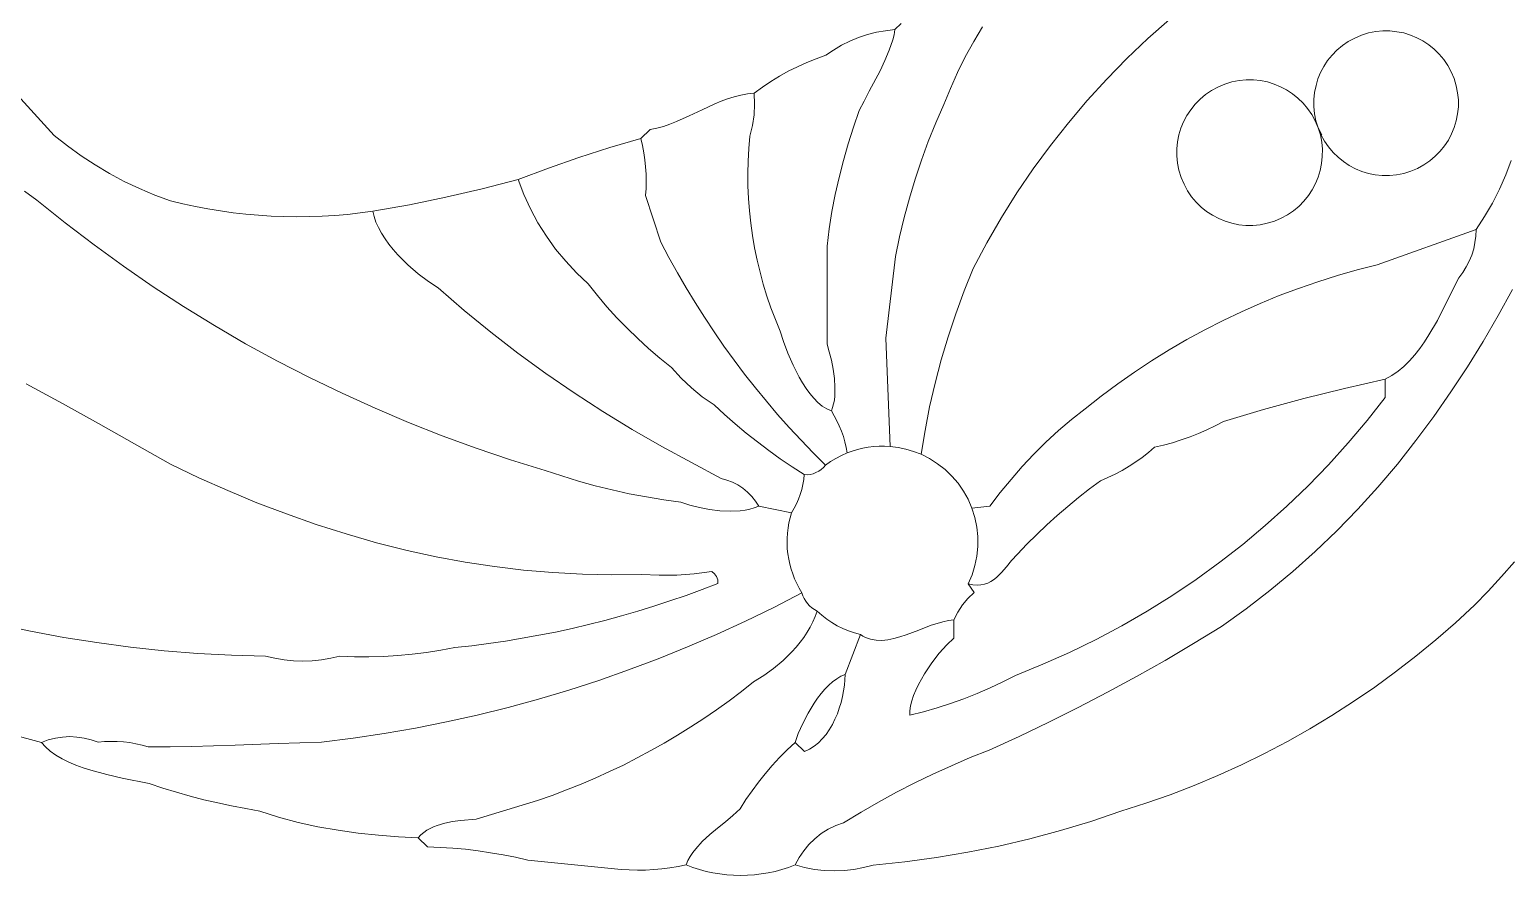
# Model space of a CAD drawing. Header units: inches. Extents: x 37.2 to 70.6, y 17.4 to 61.6.
# Drawn here: x 54.55 to 65.13, y 17.38 to 23.43 of the extents above; entities that cross this region are included whole.
import ezdxf

# ---------------------------------------------------------------- set-up
doc = ezdxf.new("R2010")
doc.units = ezdxf.units.IN
doc.header["$MEASUREMENT"] = 0
doc.layers.add('10_CLOSED_AREAS', color=7, linetype='CONTINUOUS', lineweight=18)

msp = doc.modelspace()

# ---------------------------------------------------------------- linework, layer by layer
at = {"layer": '10_CLOSED_AREAS'}
for points in [[(61.37, 23.452), (61.306, 23.346), (61.246, 23.237), (61.19, 23.126), (61.139, 23.012), (61.092, 22.897), (61.034, 22.765), (60.981, 22.633), (60.932, 22.498), (60.887, 22.363), (60.846, 22.226), (60.808, 22.088), (60.775, 21.949), (60.746, 21.809), (60.678, 21.225), (60.708, 20.451), (60.765, 20.444), (60.821, 20.432), (60.876, 20.416), (60.93, 20.395), (60.958, 20.566), (60.991, 20.735), (61.03, 20.904), (61.074, 21.071), (61.123, 21.236), (61.177, 21.4), (61.237, 21.563), (61.302, 21.723), (61.4, 21.908), (61.505, 22.088), (61.615, 22.264), (61.732, 22.436), (61.855, 22.603), (61.983, 22.766), (62.117, 22.924), (62.257, 23.077), (62.402, 23.225), (62.552, 23.368), (62.707, 23.505)], [(62.707, 23.505), (62.552, 23.368), (62.402, 23.225), (62.257, 23.077), (62.117, 22.924), (61.983, 22.766), (61.855, 22.603), (61.732, 22.436), (61.615, 22.264), (61.505, 22.088), (61.4, 21.908), (61.302, 21.723), (61.237, 21.563), (61.177, 21.4), (61.123, 21.236), (61.074, 21.071), (61.03, 20.904), (60.991, 20.735), (60.958, 20.566), (60.93, 20.395), (60.991, 20.364), (61.048, 20.328), (61.102, 20.286), (61.15, 20.239), (61.194, 20.188), (61.233, 20.132), (61.266, 20.073), (61.293, 20.01), (61.422, 20.023), (61.496, 20.121), (61.573, 20.215), (61.653, 20.307), (61.736, 20.396), (61.823, 20.482), (61.913, 20.565), (62.006, 20.644), (62.102, 20.72), (62.218, 20.811), (62.336, 20.899), (62.456, 20.983), (62.578, 21.064), (62.703, 21.142), (62.83, 21.215), (62.958, 21.286), (63.089, 21.352), (63.221, 21.415), (63.355, 21.474), (63.491, 21.53), (63.628, 21.581), (63.767, 21.629), (63.907, 21.673), (64.048, 21.713), (64.191, 21.749), (64.899, 22.003), (64.96, 22.096), (65.016, 22.192), (65.067, 22.291), (65.111, 22.393), (65.15, 22.497)], [(54.397, 23.042), (54.731, 22.675), (54.825, 22.6), (54.923, 22.53), (55.023, 22.464), (55.126, 22.403), (55.231, 22.347), (55.34, 22.295), (55.45, 22.249), (55.563, 22.207), (55.651, 22.186), (55.741, 22.166), (55.83, 22.15), (55.92, 22.135), (56.01, 22.122), (56.101, 22.112), (56.191, 22.104), (56.282, 22.098), (56.373, 22.095), (56.464, 22.094), (56.555, 22.095), (56.646, 22.098), (56.737, 22.103), (56.828, 22.111), (56.918, 22.121), (57.009, 22.133), (57.271, 22.18), (57.531, 22.234), (57.79, 22.294), (58.048, 22.36), (58.264, 22.442), (58.483, 22.518), (58.703, 22.588), (58.925, 22.653), (58.992, 22.718), (59.04, 22.727), (59.087, 22.74), (59.134, 22.756), (59.18, 22.774), (59.272, 22.815), (59.363, 22.859), (59.454, 22.901), (59.5, 22.92), (59.546, 22.938), (59.593, 22.952), (59.64, 22.964), (59.688, 22.973), (59.736, 22.977), (59.795, 23.021), (59.855, 23.061), (59.917, 23.099), (59.98, 23.135), (60.045, 23.167), (60.112, 23.197), (60.179, 23.224), (60.248, 23.249), (60.303, 23.286), (60.361, 23.32), (60.421, 23.35), (60.482, 23.375), (60.546, 23.396), (60.61, 23.413), (60.676, 23.424), (60.743, 23.432), (60.787, 23.475)], [(60.787, 23.475), (60.743, 23.432), (60.736, 23.395), (60.727, 23.359), (60.702, 23.285), (60.671, 23.211), (60.636, 23.137), (60.559, 22.992), (60.522, 22.921), (60.488, 22.853), (60.446, 22.735), (60.408, 22.616), (60.374, 22.496), (60.343, 22.375), (60.316, 22.254), (60.292, 22.131), (60.273, 22.008), (60.257, 21.884), (60.257, 21.182), (60.273, 21.127), (60.288, 21.067), (60.3, 21.003), (60.31, 20.938), (60.314, 20.874), (60.313, 20.812), (60.31, 20.783), (60.304, 20.755), (60.297, 20.729), (60.288, 20.705), (60.309, 20.67), (60.328, 20.634), (60.345, 20.598), (60.361, 20.561), (60.374, 20.522), (60.385, 20.484), (60.394, 20.444), (60.402, 20.405), (60.438, 20.418), (60.476, 20.429), (60.514, 20.438), (60.552, 20.445), (60.591, 20.45), (60.63, 20.453), (60.669, 20.453), (60.708, 20.451), (60.678, 21.225), (60.746, 21.809), (60.775, 21.949), (60.808, 22.088), (60.846, 22.226), (60.887, 22.363), (60.932, 22.498), (60.981, 22.633), (61.034, 22.765), (61.092, 22.897), (61.139, 23.012), (61.19, 23.126), (61.246, 23.237), (61.306, 23.346), (61.37, 23.452)], [(54.518, 22.276), (54.606, 22.213), (54.808, 22.05), (55.015, 21.892), (55.225, 21.74), (55.438, 21.593), (55.655, 21.452), (55.876, 21.316), (56.099, 21.186), (56.326, 21.062), (56.556, 20.944), (56.789, 20.831), (57.025, 20.724), (57.263, 20.623), (57.504, 20.528), (57.748, 20.439), (57.994, 20.356), (58.242, 20.279), (58.361, 20.24), (58.48, 20.203), (58.6, 20.17), (58.721, 20.14), (58.843, 20.113), (58.966, 20.09), (59.089, 20.069), (59.212, 20.052), (59.276, 20.032), (59.345, 20.014), (59.417, 20), (59.49, 19.991), (59.564, 19.988), (59.636, 19.991), (59.671, 19.996), (59.705, 20.003), (59.737, 20.012), (59.769, 20.023), (59.746, 20.06), (59.719, 20.094), (59.689, 20.125), (59.656, 20.152), (59.62, 20.176), (59.582, 20.195), (59.541, 20.211), (59.499, 20.222), (59.076, 20.45), (58.863, 20.573), (58.653, 20.701), (58.448, 20.834), (58.245, 20.974), (58.047, 21.118), (57.853, 21.269), (57.662, 21.424), (57.476, 21.585), (57.407, 21.63), (57.333, 21.686), (57.259, 21.75), (57.188, 21.822), (57.155, 21.859), (57.124, 21.898), (57.096, 21.937), (57.071, 21.976), (57.049, 22.016), (57.031, 22.056), (57.018, 22.095), (57.009, 22.133), (56.918, 22.121), (56.828, 22.111), (56.737, 22.103), (56.646, 22.098), (56.555, 22.095), (56.464, 22.094), (56.373, 22.095), (56.282, 22.098), (56.191, 22.104), (56.101, 22.112), (56.01, 22.122), (55.92, 22.135), (55.83, 22.15), (55.741, 22.166), (55.651, 22.186), (55.563, 22.207), (55.45, 22.249), (55.34, 22.295), (55.231, 22.347), (55.126, 22.403), (55.023, 22.464), (54.923, 22.53), (54.825, 22.6), (54.731, 22.675), (54.397, 23.042)], [(65.15, 22.497), (65.111, 22.393), (65.067, 22.291), (65.016, 22.192), (64.96, 22.096), (64.899, 22.003), (64.897, 21.956), (64.891, 21.91), (64.882, 21.864), (64.868, 21.819), (64.85, 21.776), (64.829, 21.735), (64.803, 21.695), (64.775, 21.658), (64.676, 21.458), (64.622, 21.353), (64.562, 21.249), (64.53, 21.2), (64.496, 21.152), (64.461, 21.106), (64.423, 21.064), (64.383, 21.024), (64.341, 20.989), (64.297, 20.958), (64.249, 20.932), (64.249, 20.802), (64.119, 20.636), (63.984, 20.476), (63.843, 20.32), (63.697, 20.17), (63.546, 20.025), (63.391, 19.885), (63.231, 19.751), (63.066, 19.623), (62.897, 19.5), (62.724, 19.384), (62.547, 19.273), (62.366, 19.168), (62.181, 19.07), (61.992, 18.978), (61.8, 18.893), (61.605, 18.814), (61.515, 18.767), (61.423, 18.724), (61.33, 18.684), (61.236, 18.647), (61.141, 18.613), (61.044, 18.582), (60.947, 18.554), (60.849, 18.529), (60.849, 18.561), (60.854, 18.596), (60.863, 18.632), (60.876, 18.67), (60.892, 18.708), (60.911, 18.748), (60.955, 18.826), (61.006, 18.903), (61.06, 18.973), (61.114, 19.033), (61.165, 19.081), (61.165, 19.211), (61.126, 19.207), (61.086, 19.198), (61.044, 19.186), (61.001, 19.172), (60.913, 19.138), (60.823, 19.105), (60.778, 19.09), (60.734, 19.078), (60.691, 19.069), (60.649, 19.064), (60.608, 19.065), (60.569, 19.072), (60.532, 19.085), (60.514, 19.094), (60.497, 19.106), (60.386, 18.821), (60.384, 18.783), (60.381, 18.744), (60.376, 18.703), (60.368, 18.662), (60.358, 18.621), (60.345, 18.58), (60.331, 18.539), (60.314, 18.5), (60.295, 18.462), (60.273, 18.425), (60.25, 18.391), (60.223, 18.36), (60.195, 18.332), (60.164, 18.307), (60.131, 18.286), (60.095, 18.269), (60.028, 18.334), (59.972, 18.281), (59.918, 18.227), (59.865, 18.17), (59.815, 18.111), (59.767, 18.051), (59.721, 17.989), (59.677, 17.926), (59.635, 17.86), (59.584, 17.813), (59.53, 17.767), (59.473, 17.722), (59.418, 17.675), (59.365, 17.626), (59.318, 17.574), (59.297, 17.547), (59.278, 17.518), (59.262, 17.489), (59.249, 17.458), (59.297, 17.44), (59.344, 17.425), (59.393, 17.412), (59.441, 17.402), (59.49, 17.394), (59.54, 17.388), (59.589, 17.385), (59.639, 17.383), (59.688, 17.385), (59.738, 17.388), (59.787, 17.394), (59.836, 17.402), (59.885, 17.412), (59.933, 17.425), (59.981, 17.44), (60.028, 17.458), (60.057, 17.511), (60.09, 17.56), (60.128, 17.605), (60.17, 17.646), (60.216, 17.682), (60.266, 17.714), (60.319, 17.74), (60.376, 17.76), (60.5, 17.836), (60.626, 17.908), (60.754, 17.978), (60.884, 18.045), (61.014, 18.108), (61.147, 18.168), (61.281, 18.226), (61.416, 18.28), (61.63, 18.378), (61.843, 18.479), (62.054, 18.584), (62.263, 18.693), (62.47, 18.805), (62.675, 18.921), (62.878, 19.041), (63.079, 19.164), (63.254, 19.289), (63.423, 19.42), (63.588, 19.557), (63.748, 19.7), (63.903, 19.848), (64.053, 20.002), (64.197, 20.161), (64.336, 20.325), (64.468, 20.494), (64.596, 20.666), (64.719, 20.841), (64.837, 21.02), (64.949, 21.202), (65.057, 21.387), (65.159, 21.574)], [(54.005, 18.506), (54.639, 18.334), (54.688, 18.352), (54.739, 18.365), (54.79, 18.373), (54.841, 18.376), (54.893, 18.373), (54.944, 18.366), (54.995, 18.354), (55.044, 18.336), (55.089, 18.34), (55.135, 18.342), (55.18, 18.341), (55.225, 18.338), (55.27, 18.333), (55.314, 18.325), (55.359, 18.316), (55.402, 18.303), (55.559, 18.303), (55.714, 18.305), (56.024, 18.314), (56.332, 18.327), (56.642, 18.337), (56.867, 18.365), (57.091, 18.399), (57.314, 18.437), (57.536, 18.481), (57.756, 18.53), (57.976, 18.585), (58.194, 18.644), (58.41, 18.709), (58.625, 18.778), (58.838, 18.853), (59.05, 18.932), (59.259, 19.017), (59.467, 19.106), (59.673, 19.201), (59.876, 19.3), (60.078, 19.405), (60.058, 19.437), (60.041, 19.47), (60.025, 19.504), (60.012, 19.539), (60, 19.574), (59.991, 19.61), (59.983, 19.646), (59.977, 19.683), (59.973, 19.72), (59.972, 19.757), (59.972, 19.794), (59.974, 19.831), (59.978, 19.868), (59.985, 19.905), (59.993, 19.941), (60.004, 19.977), (59.769, 20.023), (59.737, 20.012), (59.705, 20.003), (59.671, 19.996), (59.636, 19.991), (59.564, 19.988), (59.49, 19.991), (59.417, 20), (59.345, 20.014), (59.276, 20.032), (59.212, 20.052), (59.089, 20.069), (58.966, 20.09), (58.843, 20.113), (58.721, 20.14), (58.6, 20.17), (58.48, 20.203), (58.361, 20.24), (58.242, 20.279), (57.994, 20.356), (57.748, 20.439), (57.504, 20.528), (57.263, 20.623), (57.025, 20.724), (56.789, 20.831), (56.556, 20.944), (56.326, 21.062), (56.099, 21.186), (55.876, 21.316), (55.655, 21.452), (55.438, 21.593), (55.225, 21.74), (55.015, 21.892), (54.808, 22.05), (54.606, 22.213), (54.518, 22.276)], [(65.159, 21.574), (65.057, 21.387), (64.949, 21.202), (64.837, 21.02), (64.719, 20.841), (64.596, 20.666), (64.468, 20.494), (64.336, 20.325), (64.197, 20.161), (64.053, 20.002), (63.903, 19.848), (63.748, 19.7), (63.588, 19.557), (63.423, 19.42), (63.254, 19.289), (63.079, 19.164), (62.878, 19.041), (62.675, 18.921), (62.47, 18.805), (62.263, 18.693), (62.054, 18.584), (61.843, 18.479), (61.63, 18.378), (61.416, 18.28), (61.281, 18.226), (61.147, 18.168), (61.014, 18.108), (60.884, 18.045), (60.754, 17.978), (60.626, 17.908), (60.5, 17.836), (60.376, 17.76), (60.319, 17.74), (60.266, 17.714), (60.216, 17.682), (60.17, 17.646), (60.128, 17.605), (60.09, 17.56), (60.057, 17.511), (60.028, 17.458), (60.097, 17.439), (60.167, 17.426), (60.237, 17.418), (60.308, 17.416), (60.379, 17.418), (60.449, 17.426), (60.519, 17.439), (60.587, 17.457), (60.814, 17.481), (61.039, 17.511), (61.263, 17.549), (61.486, 17.593), (61.707, 17.645), (61.926, 17.704), (62.144, 17.769), (62.359, 17.842), (62.536, 17.899), (62.71, 17.96), (62.882, 18.027), (63.052, 18.099), (63.22, 18.175), (63.386, 18.256), (63.549, 18.342), (63.709, 18.432), (63.867, 18.527), (64.022, 18.626), (64.174, 18.73), (64.323, 18.839), (64.469, 18.951), (64.612, 19.068), (64.752, 19.189), (64.888, 19.315), (64.985, 19.417), (65.08, 19.521), (65.173, 19.626)], [(54.53, 20.899), (54.789, 20.758), (55.047, 20.615), (55.305, 20.471), (55.561, 20.324), (55.765, 20.227), (55.971, 20.135), (56.18, 20.049), (56.391, 19.969), (56.604, 19.894), (56.819, 19.826), (57.036, 19.763), (57.255, 19.706), (57.462, 19.661), (57.669, 19.623), (57.878, 19.592), (58.087, 19.567), (58.297, 19.549), (58.508, 19.538), (58.719, 19.534), (58.93, 19.536), (59.056, 19.53), (59.182, 19.531), (59.308, 19.541), (59.433, 19.558), (59.453, 19.541), (59.467, 19.521), (59.475, 19.497), (59.477, 19.471), (59.363, 19.428), (59.249, 19.386), (59.134, 19.346), (59.019, 19.309), (58.903, 19.273), (58.787, 19.239), (58.669, 19.207), (58.552, 19.178), (58.434, 19.15), (58.315, 19.124), (58.196, 19.101), (58.077, 19.079), (57.957, 19.059), (57.837, 19.042), (57.717, 19.026), (57.596, 19.013), (57.494, 18.994), (57.392, 18.978), (57.29, 18.965), (57.187, 18.955), (57.084, 18.949), (56.981, 18.947), (56.877, 18.947), (56.774, 18.951), (56.708, 18.936), (56.642, 18.925), (56.575, 18.918), (56.508, 18.916), (56.441, 18.918), (56.374, 18.925), (56.307, 18.936), (56.241, 18.951), (55.999, 18.958), (55.757, 18.971), (55.516, 18.99), (55.276, 19.016), (55.036, 19.048), (54.798, 19.086), (54.561, 19.131), (54.325, 19.181)]]:
    msp.add_lwpolyline(points, dxfattribs=at)
for points in [[(60.488, 22.853), (60.522, 22.921), (60.559, 22.992), (60.636, 23.137), (60.671, 23.211), (60.702, 23.285), (60.727, 23.359), (60.736, 23.395), (60.743, 23.432), (60.676, 23.424), (60.61, 23.413), (60.546, 23.396), (60.482, 23.375), (60.421, 23.35), (60.361, 23.32), (60.303, 23.286), (60.248, 23.249), (60.179, 23.224), (60.112, 23.197), (60.045, 23.167), (59.98, 23.135), (59.917, 23.099), (59.855, 23.061), (59.795, 23.021), (59.736, 22.977), (59.739, 22.9), (59.735, 22.823), (59.723, 22.746), (59.704, 22.671), (59.697, 22.582), (59.692, 22.492), (59.69, 22.403), (59.691, 22.314), (59.695, 22.225), (59.702, 22.136), (59.712, 22.048), (59.724, 21.959), (59.739, 21.872), (59.757, 21.784), (59.778, 21.698), (59.801, 21.612), (59.827, 21.526), (59.856, 21.442), (59.888, 21.358), (59.922, 21.275), (59.946, 21.202), (59.977, 21.119), (60.014, 21.033), (60.058, 20.947), (60.082, 20.906), (60.107, 20.866), (60.134, 20.83), (60.163, 20.796), (60.192, 20.766), (60.223, 20.74), (60.255, 20.72), (60.288, 20.705), (60.297, 20.729), (60.304, 20.755), (60.31, 20.783), (60.313, 20.812), (60.314, 20.874), (60.31, 20.938), (60.3, 21.003), (60.288, 21.067), (60.273, 21.127), (60.257, 21.182), (60.257, 21.884), (60.273, 22.008), (60.292, 22.131), (60.316, 22.254), (60.343, 22.375), (60.374, 22.496), (60.408, 22.616), (60.446, 22.735)], [(63.769, 22.73), (63.753, 22.78), (63.743, 22.831), (63.738, 22.882), (63.739, 22.933), (63.744, 22.983), (63.754, 23.032), (63.768, 23.079), (63.787, 23.125), (63.81, 23.169), (63.837, 23.211), (63.869, 23.25), (63.904, 23.286), (63.943, 23.318), (63.985, 23.347), (64.031, 23.372), (64.079, 23.392), (64.13, 23.408), (64.181, 23.418), (64.232, 23.423), (64.283, 23.423), (64.332, 23.417), (64.381, 23.408), (64.429, 23.393), (64.475, 23.374), (64.519, 23.351), (64.56, 23.324), (64.599, 23.292), (64.635, 23.257), (64.668, 23.219), (64.697, 23.176), (64.721, 23.131), (64.742, 23.082), (64.757, 23.031), (64.767, 22.98), (64.772, 22.929), (64.772, 22.879), (64.767, 22.829), (64.757, 22.78), (64.743, 22.732), (64.724, 22.686), (64.701, 22.642), (64.673, 22.601), (64.642, 22.562), (64.607, 22.526), (64.568, 22.493), (64.526, 22.465), (64.48, 22.44), (64.432, 22.419), (64.381, 22.404), (64.33, 22.394), (64.279, 22.389), (64.228, 22.389), (64.178, 22.394), (64.129, 22.404), (64.082, 22.418), (64.036, 22.437), (63.992, 22.46), (63.951, 22.488), (63.912, 22.519), (63.876, 22.554), (63.843, 22.593), (63.814, 22.635), (63.789, 22.681), (63.769, 22.73), (63.785, 22.679), (63.795, 22.627), (63.8, 22.576), (63.799, 22.525), (63.794, 22.475), (63.784, 22.425), (63.77, 22.377), (63.751, 22.331), (63.727, 22.287), (63.7, 22.245), (63.668, 22.206), (63.633, 22.17), (63.594, 22.137), (63.551, 22.108), (63.505, 22.083), (63.456, 22.062), (63.405, 22.047), (63.354, 22.037), (63.303, 22.032), (63.252, 22.032), (63.201, 22.037), (63.152, 22.047), (63.104, 22.062), (63.058, 22.081), (63.014, 22.104), (62.972, 22.131), (62.933, 22.163), (62.897, 22.198), (62.864, 22.237), (62.835, 22.28), (62.81, 22.326), (62.789, 22.375), (62.774, 22.426), (62.763, 22.477), (62.759, 22.529), (62.759, 22.58), (62.764, 22.63), (62.774, 22.679), (62.788, 22.727), (62.807, 22.773), (62.831, 22.817), (62.858, 22.859), (62.89, 22.898), (62.925, 22.935), (62.964, 22.967), (63.007, 22.996), (63.053, 23.021), (63.102, 23.042), (63.153, 23.058), (63.204, 23.068), (63.255, 23.073), (63.306, 23.073), (63.357, 23.068), (63.406, 23.058), (63.454, 23.043), (63.5, 23.024), (63.544, 23.001), (63.586, 22.973), (63.625, 22.942), (63.661, 22.906), (63.694, 22.867), (63.723, 22.825), (63.748, 22.779)], [(64.079, 23.392), (64.031, 23.372), (63.985, 23.347), (63.943, 23.318), (63.904, 23.286), (63.869, 23.25), (63.837, 23.211), (63.81, 23.169), (63.787, 23.125), (63.768, 23.079), (63.754, 23.032), (63.744, 22.983), (63.739, 22.933), (63.738, 22.882), (63.743, 22.831), (63.753, 22.78), (63.769, 22.73), (63.795, 22.679), (63.769, 22.73), (63.789, 22.681), (63.814, 22.635), (63.843, 22.593), (63.876, 22.554), (63.912, 22.519), (63.951, 22.488), (63.992, 22.46), (64.036, 22.437), (64.082, 22.418), (64.129, 22.404), (64.178, 22.394), (64.228, 22.389), (64.279, 22.389), (64.33, 22.394), (64.381, 22.404), (64.432, 22.419), (64.48, 22.44), (64.526, 22.465), (64.568, 22.493), (64.607, 22.526), (64.642, 22.562), (64.673, 22.601), (64.701, 22.642), (64.724, 22.686), (64.743, 22.732), (64.757, 22.78), (64.767, 22.829), (64.772, 22.879), (64.772, 22.929), (64.767, 22.98), (64.757, 23.031), (64.742, 23.082), (64.721, 23.131), (64.697, 23.176), (64.668, 23.219), (64.635, 23.257), (64.599, 23.292), (64.56, 23.324), (64.519, 23.351), (64.475, 23.374), (64.429, 23.393), (64.381, 23.408), (64.332, 23.417), (64.283, 23.423), (64.232, 23.423), (64.181, 23.418), (64.13, 23.408)], [(63.795, 22.679), (63.769, 22.73), (63.748, 22.779), (63.723, 22.825), (63.694, 22.867), (63.661, 22.906), (63.625, 22.942), (63.586, 22.973), (63.544, 23.001), (63.5, 23.024), (63.454, 23.043), (63.406, 23.058), (63.357, 23.068), (63.306, 23.073), (63.255, 23.073), (63.204, 23.068), (63.153, 23.058), (63.102, 23.042), (63.053, 23.021), (63.007, 22.996), (62.964, 22.967), (62.925, 22.935), (62.89, 22.898), (62.858, 22.859), (62.831, 22.817), (62.807, 22.773), (62.788, 22.727), (62.774, 22.679), (62.764, 22.63), (62.759, 22.58), (62.759, 22.529), (62.763, 22.477), (62.774, 22.426), (62.789, 22.375), (62.81, 22.326), (62.835, 22.28), (62.864, 22.237), (62.897, 22.198), (62.933, 22.163), (62.972, 22.131), (63.014, 22.104), (63.058, 22.081), (63.104, 22.062), (63.152, 22.047), (63.201, 22.037), (63.252, 22.032), (63.303, 22.032), (63.354, 22.037), (63.405, 22.047), (63.456, 22.062), (63.505, 22.083), (63.551, 22.108), (63.594, 22.137), (63.633, 22.17), (63.668, 22.206), (63.7, 22.245), (63.727, 22.287), (63.751, 22.331), (63.77, 22.377), (63.784, 22.425), (63.794, 22.475), (63.799, 22.525), (63.8, 22.576), (63.795, 22.627), (63.785, 22.679), (63.769, 22.73)], [(59.068, 21.913), (59.126, 21.802), (59.187, 21.693), (59.249, 21.586), (59.314, 21.48), (59.381, 21.375), (59.45, 21.271), (59.52, 21.169), (59.593, 21.068), (59.668, 20.969), (59.745, 20.871), (59.824, 20.775), (59.904, 20.68), (59.987, 20.587), (60.071, 20.495), (60.158, 20.406), (60.246, 20.317), (60.283, 20.343), (60.321, 20.366), (60.361, 20.387), (60.402, 20.405), (60.394, 20.444), (60.385, 20.484), (60.374, 20.522), (60.361, 20.561), (60.345, 20.598), (60.328, 20.634), (60.309, 20.67), (60.288, 20.705), (60.255, 20.72), (60.223, 20.74), (60.192, 20.766), (60.163, 20.796), (60.134, 20.83), (60.107, 20.866), (60.082, 20.906), (60.058, 20.947), (60.014, 21.033), (59.977, 21.119), (59.946, 21.202), (59.922, 21.275), (59.888, 21.358), (59.856, 21.442), (59.827, 21.526), (59.801, 21.612), (59.778, 21.698), (59.757, 21.784), (59.739, 21.872), (59.724, 21.959), (59.712, 22.048), (59.702, 22.136), (59.695, 22.225), (59.691, 22.314), (59.69, 22.403), (59.692, 22.492), (59.697, 22.582), (59.704, 22.671), (59.723, 22.746), (59.735, 22.823), (59.739, 22.9), (59.736, 22.977), (59.688, 22.973), (59.64, 22.964), (59.593, 22.952), (59.546, 22.938), (59.5, 22.92), (59.454, 22.901), (59.363, 22.859), (59.272, 22.815), (59.18, 22.774), (59.134, 22.756), (59.087, 22.74), (59.04, 22.727), (58.992, 22.718), (58.925, 22.653), (58.937, 22.603), (58.947, 22.552), (58.955, 22.501), (58.96, 22.45), (58.964, 22.399), (58.964, 22.348), (58.963, 22.296), (58.959, 22.245)], [(60.246, 20.317), (60.158, 20.406), (60.071, 20.495), (59.987, 20.587), (59.904, 20.68), (59.824, 20.775), (59.745, 20.871), (59.668, 20.969), (59.593, 21.068), (59.52, 21.169), (59.45, 21.271), (59.381, 21.375), (59.314, 21.48), (59.249, 21.586), (59.187, 21.693), (59.126, 21.802), (59.068, 21.913), (58.959, 22.245), (58.963, 22.296), (58.964, 22.348), (58.964, 22.399), (58.96, 22.45), (58.955, 22.501), (58.947, 22.552), (58.937, 22.603), (58.925, 22.653), (58.703, 22.588), (58.483, 22.518), (58.264, 22.442), (58.048, 22.36), (58.088, 22.254), (58.136, 22.15), (58.189, 22.051), (58.25, 21.955), (58.316, 21.863), (58.388, 21.775), (58.465, 21.692), (58.549, 21.614), (58.615, 21.531), (58.683, 21.45), (58.754, 21.372), (58.827, 21.296), (58.903, 21.222), (58.981, 21.151), (59.062, 21.082), (59.145, 21.015), (59.213, 20.94), (59.287, 20.871), (59.365, 20.806), (59.449, 20.748), (59.524, 20.679), (59.601, 20.612), (59.679, 20.547), (59.759, 20.483), (59.84, 20.422), (59.923, 20.363), (60.008, 20.305), (60.093, 20.25), (60.115, 20.249), (60.137, 20.251), (60.158, 20.256), (60.178, 20.264), (60.198, 20.274), (60.215, 20.286), (60.231, 20.301)], [(59.499, 20.222), (59.541, 20.211), (59.582, 20.195), (59.62, 20.176), (59.656, 20.152), (59.689, 20.125), (59.719, 20.094), (59.746, 20.06), (59.769, 20.023), (60.004, 19.977), (60.023, 20.009), (60.039, 20.041), (60.054, 20.074), (60.066, 20.108), (60.076, 20.143), (60.084, 20.178), (60.09, 20.214), (60.093, 20.25), (60.008, 20.305), (59.923, 20.363), (59.84, 20.422), (59.759, 20.483), (59.679, 20.547), (59.601, 20.612), (59.524, 20.679), (59.449, 20.748), (59.365, 20.806), (59.287, 20.871), (59.213, 20.94), (59.145, 21.015), (59.062, 21.082), (58.981, 21.151), (58.903, 21.222), (58.827, 21.296), (58.754, 21.372), (58.683, 21.45), (58.615, 21.531), (58.549, 21.614), (58.465, 21.692), (58.388, 21.775), (58.316, 21.863), (58.25, 21.955), (58.189, 22.051), (58.136, 22.15), (58.088, 22.254), (58.048, 22.36), (57.79, 22.294), (57.531, 22.234), (57.271, 22.18), (57.009, 22.133), (57.018, 22.095), (57.031, 22.056), (57.049, 22.016), (57.071, 21.976), (57.096, 21.937), (57.124, 21.898), (57.155, 21.859), (57.188, 21.822), (57.259, 21.75), (57.333, 21.686), (57.407, 21.63), (57.476, 21.585), (57.662, 21.424), (57.853, 21.269), (58.047, 21.118), (58.245, 20.974), (58.448, 20.834), (58.653, 20.701), (58.863, 20.573), (59.076, 20.45)], [(64.775, 21.658), (64.803, 21.695), (64.829, 21.735), (64.85, 21.776), (64.868, 21.819), (64.882, 21.864), (64.891, 21.91), (64.897, 21.956), (64.899, 22.003), (64.191, 21.749), (64.048, 21.713), (63.907, 21.673), (63.767, 21.629), (63.628, 21.581), (63.491, 21.53), (63.355, 21.474), (63.221, 21.415), (63.089, 21.352), (62.958, 21.286), (62.83, 21.215), (62.703, 21.142), (62.578, 21.064), (62.456, 20.983), (62.336, 20.899), (62.218, 20.811), (62.102, 20.72), (62.006, 20.644), (61.913, 20.565), (61.823, 20.482), (61.736, 20.396), (61.653, 20.307), (61.573, 20.215), (61.496, 20.121), (61.422, 20.023), (61.293, 20.01), (61.315, 19.943), (61.329, 19.875), (61.336, 19.806), (61.336, 19.736), (61.329, 19.667), (61.315, 19.599), (61.294, 19.533), (61.266, 19.468), (61.3, 19.462), (61.33, 19.46), (61.358, 19.461), (61.383, 19.466), (61.406, 19.474), (61.428, 19.485), (61.448, 19.498), (61.468, 19.513), (61.504, 19.55), (61.54, 19.591), (61.577, 19.636), (61.619, 19.681), (61.687, 19.752), (61.758, 19.822), (61.83, 19.891), (61.904, 19.957), (61.979, 20.022), (62.055, 20.085), (62.134, 20.147), (62.213, 20.206), (62.266, 20.229), (62.317, 20.253), (62.368, 20.28), (62.417, 20.309), (62.465, 20.34), (62.511, 20.373), (62.556, 20.408), (62.6, 20.445), (62.664, 20.46), (62.728, 20.478), (62.79, 20.498), (62.853, 20.52), (62.914, 20.544), (62.974, 20.571), (63.034, 20.599), (63.092, 20.63), (63.379, 20.715), (63.667, 20.794), (63.957, 20.866), (64.249, 20.932), (64.297, 20.958), (64.341, 20.989), (64.383, 21.024), (64.423, 21.064), (64.461, 21.106), (64.496, 21.152), (64.53, 21.2), (64.562, 21.249), (64.622, 21.353), (64.676, 21.458)], [(64.249, 20.802), (64.249, 20.932), (63.957, 20.866), (63.667, 20.794), (63.379, 20.715), (63.092, 20.63), (63.034, 20.599), (62.974, 20.571), (62.914, 20.544), (62.853, 20.52), (62.79, 20.498), (62.728, 20.478), (62.664, 20.46), (62.6, 20.445), (62.556, 20.408), (62.511, 20.373), (62.465, 20.34), (62.417, 20.309), (62.368, 20.28), (62.317, 20.253), (62.266, 20.229), (62.213, 20.206), (62.134, 20.147), (62.055, 20.085), (61.979, 20.022), (61.904, 19.957), (61.83, 19.891), (61.758, 19.822), (61.687, 19.752), (61.619, 19.681), (61.577, 19.636), (61.54, 19.591), (61.504, 19.55), (61.468, 19.513), (61.448, 19.498), (61.428, 19.485), (61.406, 19.474), (61.383, 19.466), (61.358, 19.461), (61.33, 19.46), (61.3, 19.462), (61.266, 19.468), (61.31, 19.406), (61.264, 19.364), (61.225, 19.318), (61.192, 19.266), (61.165, 19.211), (61.165, 19.081), (61.114, 19.033), (61.06, 18.973), (61.006, 18.903), (60.955, 18.826), (60.911, 18.748), (60.892, 18.708), (60.876, 18.67), (60.863, 18.632), (60.854, 18.596), (60.849, 18.561), (60.849, 18.529), (60.947, 18.554), (61.044, 18.582), (61.141, 18.613), (61.236, 18.647), (61.33, 18.684), (61.423, 18.724), (61.515, 18.767), (61.605, 18.814), (61.8, 18.893), (61.992, 18.978), (62.181, 19.07), (62.366, 19.168), (62.547, 19.273), (62.724, 19.384), (62.897, 19.5), (63.066, 19.623), (63.231, 19.751), (63.391, 19.885), (63.546, 20.025), (63.697, 20.17), (63.843, 20.32), (63.984, 20.476), (64.119, 20.636)], [(60.004, 19.977), (59.993, 19.941), (59.985, 19.905), (59.978, 19.868), (59.974, 19.831), (59.972, 19.794), (59.972, 19.757), (59.973, 19.72), (59.977, 19.683), (59.983, 19.646), (59.991, 19.61), (60, 19.574), (60.012, 19.539), (60.025, 19.504), (60.041, 19.47), (60.058, 19.437), (60.078, 19.405), (60.085, 19.383), (60.094, 19.363), (60.105, 19.344), (60.118, 19.327), (60.132, 19.311), (60.149, 19.296), (60.167, 19.284), (60.186, 19.273), (60.22, 19.244), (60.255, 19.216), (60.292, 19.192), (60.33, 19.169), (60.37, 19.149), (60.411, 19.132), (60.453, 19.118), (60.497, 19.106), (60.514, 19.094), (60.532, 19.085), (60.569, 19.072), (60.608, 19.065), (60.649, 19.064), (60.691, 19.069), (60.734, 19.078), (60.778, 19.09), (60.823, 19.105), (60.913, 19.138), (61.001, 19.172), (61.044, 19.186), (61.086, 19.198), (61.126, 19.207), (61.165, 19.211), (61.192, 19.266), (61.225, 19.318), (61.264, 19.364), (61.31, 19.406), (61.266, 19.468), (61.294, 19.533), (61.315, 19.599), (61.329, 19.667), (61.336, 19.736), (61.336, 19.806), (61.329, 19.875), (61.315, 19.943), (61.293, 20.01), (61.266, 20.073), (61.233, 20.132), (61.194, 20.188), (61.15, 20.239), (61.102, 20.286), (61.048, 20.328), (60.991, 20.364), (60.93, 20.395), (60.876, 20.416), (60.821, 20.432), (60.765, 20.444), (60.708, 20.451), (60.669, 20.453), (60.63, 20.453), (60.591, 20.45), (60.552, 20.445), (60.514, 20.438), (60.476, 20.429), (60.438, 20.418), (60.402, 20.405), (60.361, 20.387), (60.321, 20.366), (60.283, 20.343), (60.246, 20.317), (60.231, 20.301), (60.215, 20.286), (60.198, 20.274), (60.178, 20.264), (60.158, 20.256), (60.137, 20.251), (60.115, 20.249), (60.093, 20.25), (60.09, 20.214), (60.084, 20.178), (60.076, 20.143), (60.066, 20.108), (60.054, 20.074), (60.039, 20.041), (60.023, 20.009)], [(60.078, 19.405), (59.876, 19.3), (59.673, 19.201), (59.467, 19.106), (59.259, 19.017), (59.05, 18.932), (58.838, 18.853), (58.625, 18.778), (58.41, 18.709), (58.194, 18.644), (57.976, 18.585), (57.756, 18.53), (57.536, 18.481), (57.314, 18.437), (57.091, 18.399), (56.867, 18.365), (56.642, 18.337), (56.332, 18.327), (56.024, 18.314), (55.714, 18.305), (55.559, 18.303), (55.402, 18.303), (55.359, 18.316), (55.314, 18.325), (55.27, 18.333), (55.225, 18.338), (55.18, 18.341), (55.135, 18.342), (55.089, 18.34), (55.044, 18.336), (54.995, 18.354), (54.944, 18.366), (54.893, 18.373), (54.841, 18.376), (54.79, 18.373), (54.739, 18.365), (54.688, 18.352), (54.639, 18.334), (54.667, 18.302), (54.702, 18.271), (54.742, 18.243), (54.786, 18.218), (54.834, 18.194), (54.885, 18.173), (54.938, 18.153), (54.993, 18.136), (55.106, 18.105), (55.216, 18.079), (55.409, 18.04), (55.506, 18.008), (55.604, 17.979), (55.702, 17.951), (55.801, 17.925), (55.9, 17.902), (55.999, 17.88), (56.1, 17.861), (56.2, 17.844), (56.335, 17.8), (56.474, 17.763), (56.616, 17.732), (56.76, 17.707), (56.905, 17.686), (57.049, 17.671), (57.193, 17.66), (57.334, 17.653), (57.352, 17.673), (57.373, 17.69), (57.395, 17.706), (57.418, 17.719), (57.443, 17.731), (57.469, 17.741), (57.523, 17.757), (57.579, 17.768), (57.636, 17.775), (57.748, 17.785), (58.187, 17.919), (58.292, 17.956), (58.395, 17.995), (58.498, 18.036), (58.6, 18.08), (58.701, 18.126), (58.801, 18.173), (58.899, 18.224), (58.997, 18.276), (59.093, 18.33), (59.188, 18.387), (59.282, 18.445), (59.375, 18.506), (59.466, 18.568), (59.556, 18.633), (59.645, 18.699), (59.732, 18.768), (59.804, 18.812), (59.875, 18.863), (59.943, 18.921), (60.006, 18.983), (60.036, 19.016), (60.064, 19.051), (60.09, 19.086), (60.114, 19.122), (60.136, 19.159), (60.156, 19.196), (60.172, 19.234), (60.186, 19.273), (60.167, 19.284), (60.149, 19.296), (60.132, 19.311), (60.118, 19.327), (60.105, 19.344), (60.094, 19.363), (60.085, 19.383)], [(60.028, 18.334), (60.051, 18.399), (60.083, 18.47), (60.121, 18.544), (60.165, 18.616), (60.19, 18.651), (60.215, 18.684), (60.242, 18.715), (60.269, 18.743), (60.297, 18.768), (60.326, 18.79), (60.356, 18.808), (60.386, 18.821), (60.497, 19.106), (60.453, 19.118), (60.411, 19.132), (60.37, 19.149), (60.33, 19.169), (60.292, 19.192), (60.255, 19.216), (60.22, 19.244), (60.186, 19.273), (60.172, 19.234), (60.156, 19.196), (60.136, 19.159), (60.114, 19.122), (60.09, 19.086), (60.064, 19.051), (60.036, 19.016), (60.006, 18.983), (59.943, 18.921), (59.875, 18.863), (59.804, 18.812), (59.732, 18.768), (59.645, 18.699), (59.556, 18.633), (59.466, 18.568), (59.375, 18.506), (59.282, 18.445), (59.188, 18.387), (59.093, 18.33), (58.997, 18.276), (58.899, 18.224), (58.801, 18.173), (58.701, 18.126), (58.6, 18.08), (58.498, 18.036), (58.395, 17.995), (58.292, 17.956), (58.187, 17.919), (57.748, 17.785), (57.636, 17.775), (57.579, 17.768), (57.523, 17.757), (57.469, 17.741), (57.443, 17.731), (57.418, 17.719), (57.395, 17.706), (57.373, 17.69), (57.352, 17.673), (57.334, 17.653), (57.4, 17.588), (57.49, 17.584), (57.581, 17.578), (57.671, 17.57), (57.761, 17.559), (57.851, 17.546), (57.94, 17.531), (58.029, 17.513), (58.118, 17.493), (58.785, 17.426), (58.843, 17.423), (58.901, 17.422), (58.96, 17.422), (59.018, 17.425), (59.076, 17.43), (59.134, 17.437), (59.192, 17.447), (59.249, 17.458), (59.262, 17.489), (59.278, 17.518), (59.297, 17.547), (59.318, 17.574), (59.365, 17.626), (59.418, 17.675), (59.473, 17.722), (59.53, 17.767), (59.584, 17.813), (59.635, 17.86), (59.677, 17.926), (59.721, 17.989), (59.767, 18.051), (59.815, 18.111), (59.865, 18.17), (59.918, 18.227), (59.972, 18.281)], [(60.386, 18.821), (60.356, 18.808), (60.326, 18.79), (60.297, 18.768), (60.269, 18.743), (60.242, 18.715), (60.215, 18.684), (60.19, 18.651), (60.165, 18.616), (60.121, 18.544), (60.083, 18.47), (60.051, 18.399), (60.028, 18.334), (60.095, 18.269), (60.131, 18.286), (60.164, 18.307), (60.195, 18.332), (60.223, 18.36), (60.25, 18.391), (60.273, 18.425), (60.295, 18.462), (60.314, 18.5), (60.331, 18.539), (60.345, 18.58), (60.358, 18.621), (60.368, 18.662), (60.376, 18.703), (60.381, 18.744), (60.384, 18.783)]]:
    msp.add_lwpolyline(points, close=True, dxfattribs=at)

doc.saveas('drawing.dxf')
